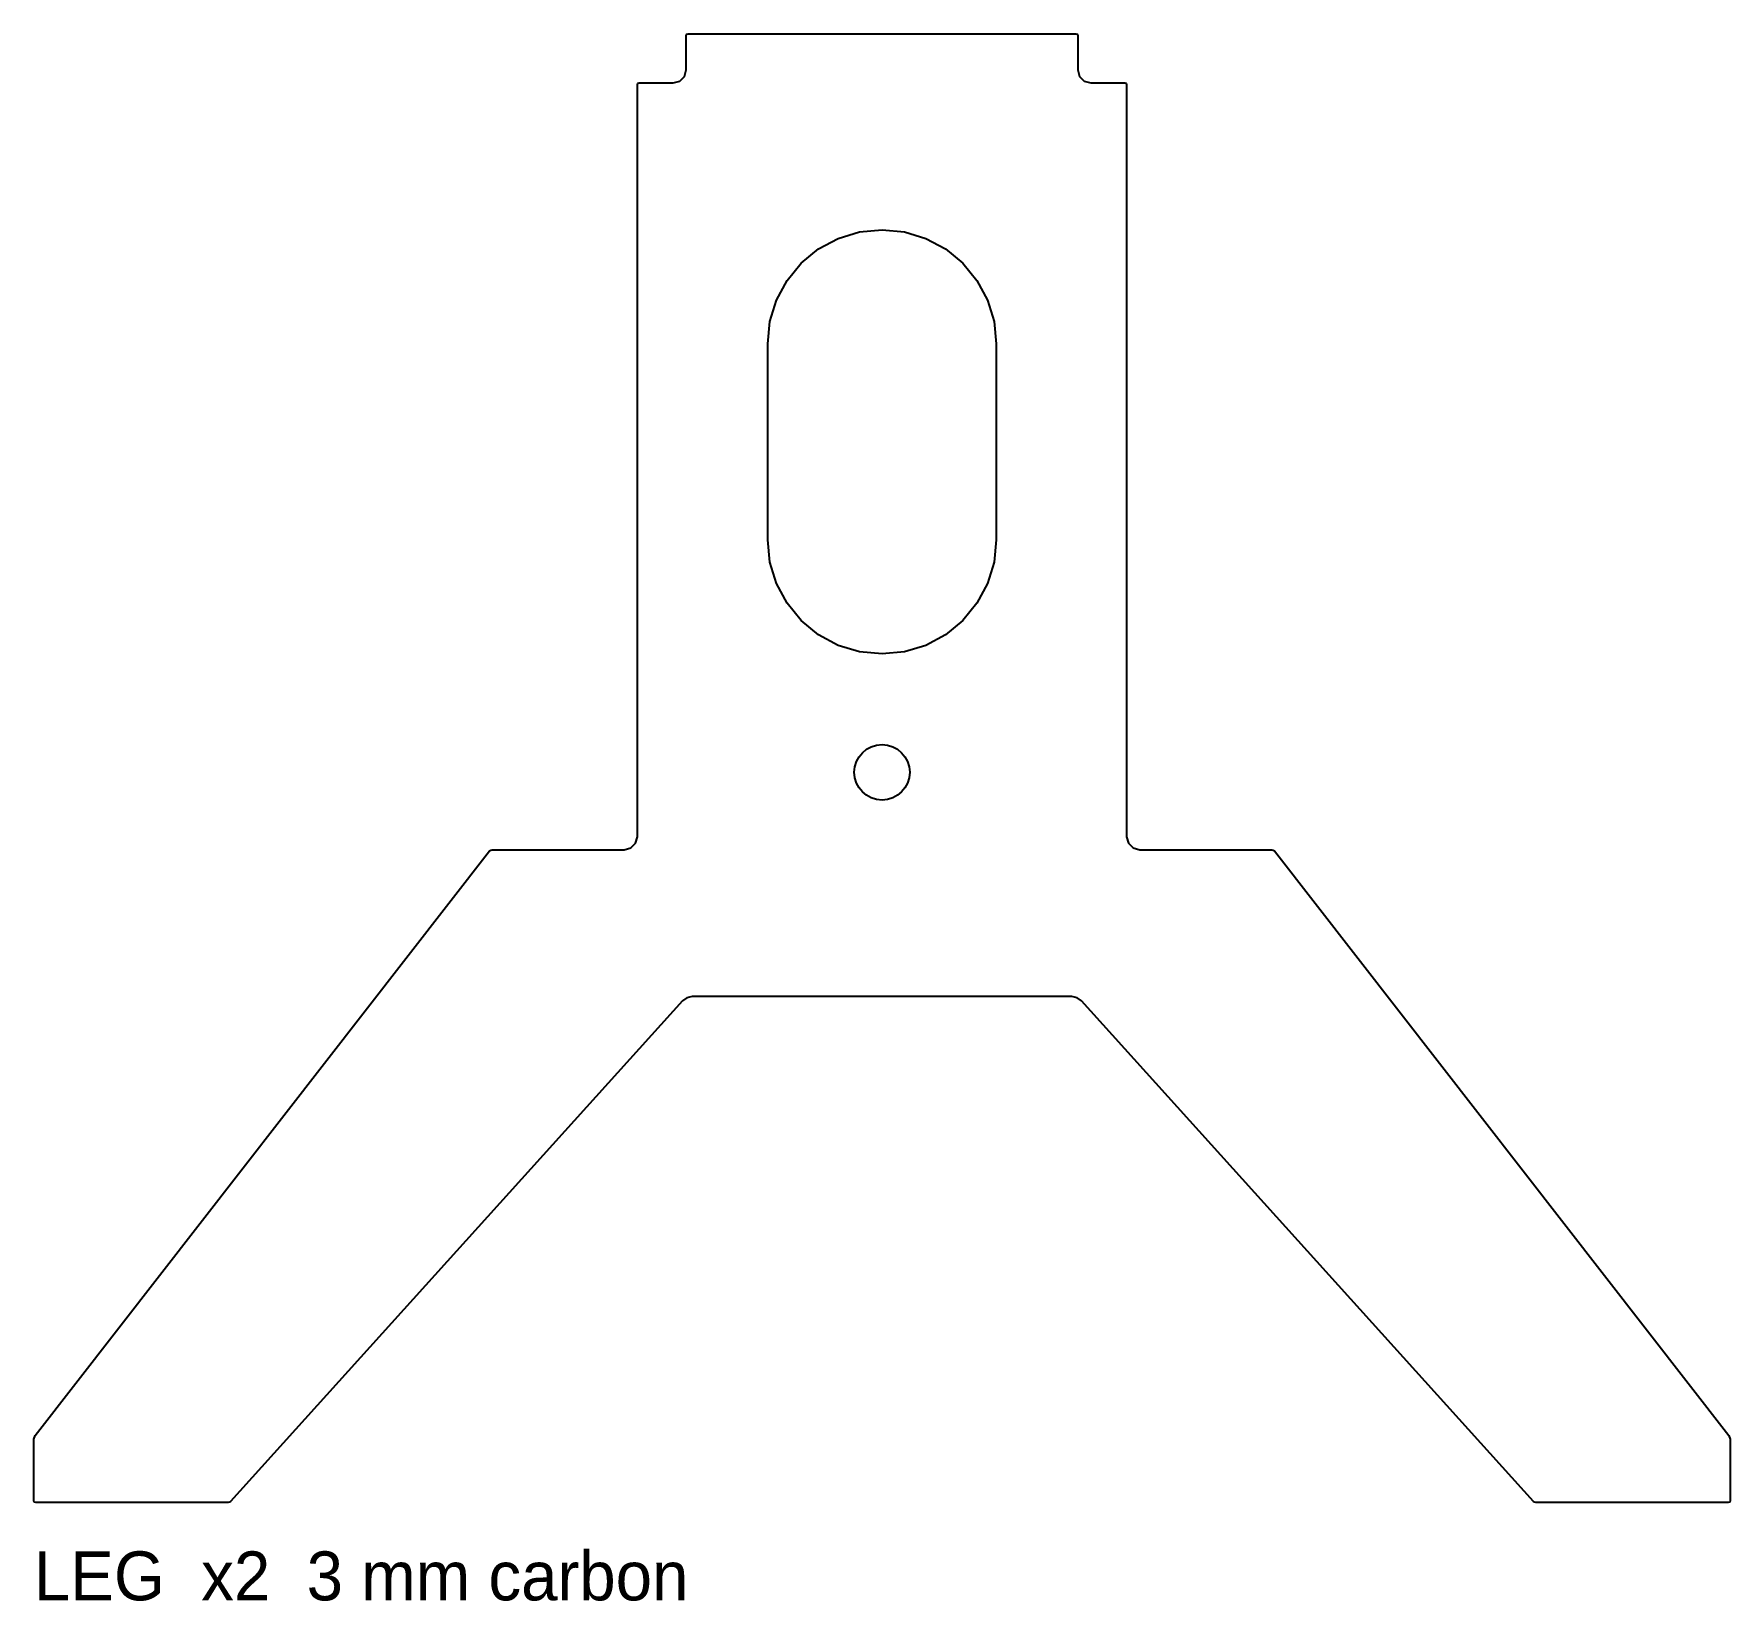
# Model space of a CAD drawing. Header units: millimetres. Extents: x -52 to 52, y -93 to 3.
import ezdxf

# ---------------------------------------------------------------- set-up
doc = ezdxf.new("R2010")
doc.units = ezdxf.units.MM
for name, color, linetype in [('CUT_INNER', 5, 'Continuous'), ('CUT_OUTER', 1, 'Continuous'), ('NOTES', 7, 'Continuous')]:
    doc.layers.add(name, color=color, linetype=linetype)

msp = doc.modelspace()

# ---------------------------------------------------------------- linework, layer by layer
at = {"layer": 'CUT_INNER'}
msp.add_lwpolyline([(-7, -16), (-6.87, -14.63), (-6.47, -13.32), (-5.82, -12.11), (-4.95, -11.05), (-3.89, -10.18), (-2.68, -9.53), (-1.37, -9.13), (0, -9), (1.37, -9.13), (2.68, -9.53), (3.89, -10.18), (4.95, -11.05), (5.82, -12.11), (6.47, -13.32), (6.87, -14.63), (7, -16), (7, -28), (6.87, -29.37), (6.47, -30.68), (5.82, -31.89), (4.95, -32.95), (3.89, -33.82), (2.68, -34.47), (1.37, -34.87), (0, -35), (-1.37, -34.87), (-2.68, -34.47), (-3.89, -33.82), (-4.95, -32.95), (-5.82, -31.89), (-6.47, -30.68), (-6.87, -29.37), (-7, -28)], close=True, dxfattribs=at)
msp.add_circle((0, -42.25), 1.7, dxfattribs=at)
at = {"layer": 'CUT_OUTER'}
msp.add_lwpolyline([(-51.98, -86.98), (-52, -86.89), (-52, -83.13), (-51.92, -82.89), (-24.06, -47.07), (-23.99, -47.02), (-23.91, -47), (-15.8, -47), (-15.4, -46.89), (-15.11, -46.6), (-15, -46.2), (-15, -0.11), (-14.98, -0.02), (-14.89, 0), (-12.8, 0), (-12.4, 0.11), (-12.11, 0.4), (-12, 0.8), (-12, 2.89), (-11.98, 2.98), (-11.89, 3), (11.89, 3), (11.98, 2.98), (12, 2.89), (12, 0.8), (12.11, 0.4), (12.4, 0.11), (12.8, 0), (14.89, 0), (14.98, -0.02), (15, -0.11), (15, -46.2), (15.11, -46.6), (15.4, -46.89), (15.8, -47), (23.91, -47), (23.99, -47.02), (24.06, -47.07), (51.92, -82.89), (52, -83.13), (52, -86.89), (51.98, -86.98), (51.89, -87), (40.08, -87), (40.01, -86.98), (39.94, -86.94), (12.24, -56.26), (11.97, -56.07), (11.64, -56), (-11.64, -56), (-11.97, -56.07), (-12.24, -56.26), (-39.94, -86.94), (-40.01, -86.98), (-40.08, -87), (-51.89, -87)], close=True, dxfattribs=at)

# ---------------------------------------------------------------- texts
at = {"layer": 'NOTES'}
msp.add_text('LEG  x2  3 mm carbon', height=3, dxfattribs=at).set_placement((-52, -93))

doc.saveas('drawing.dxf')
